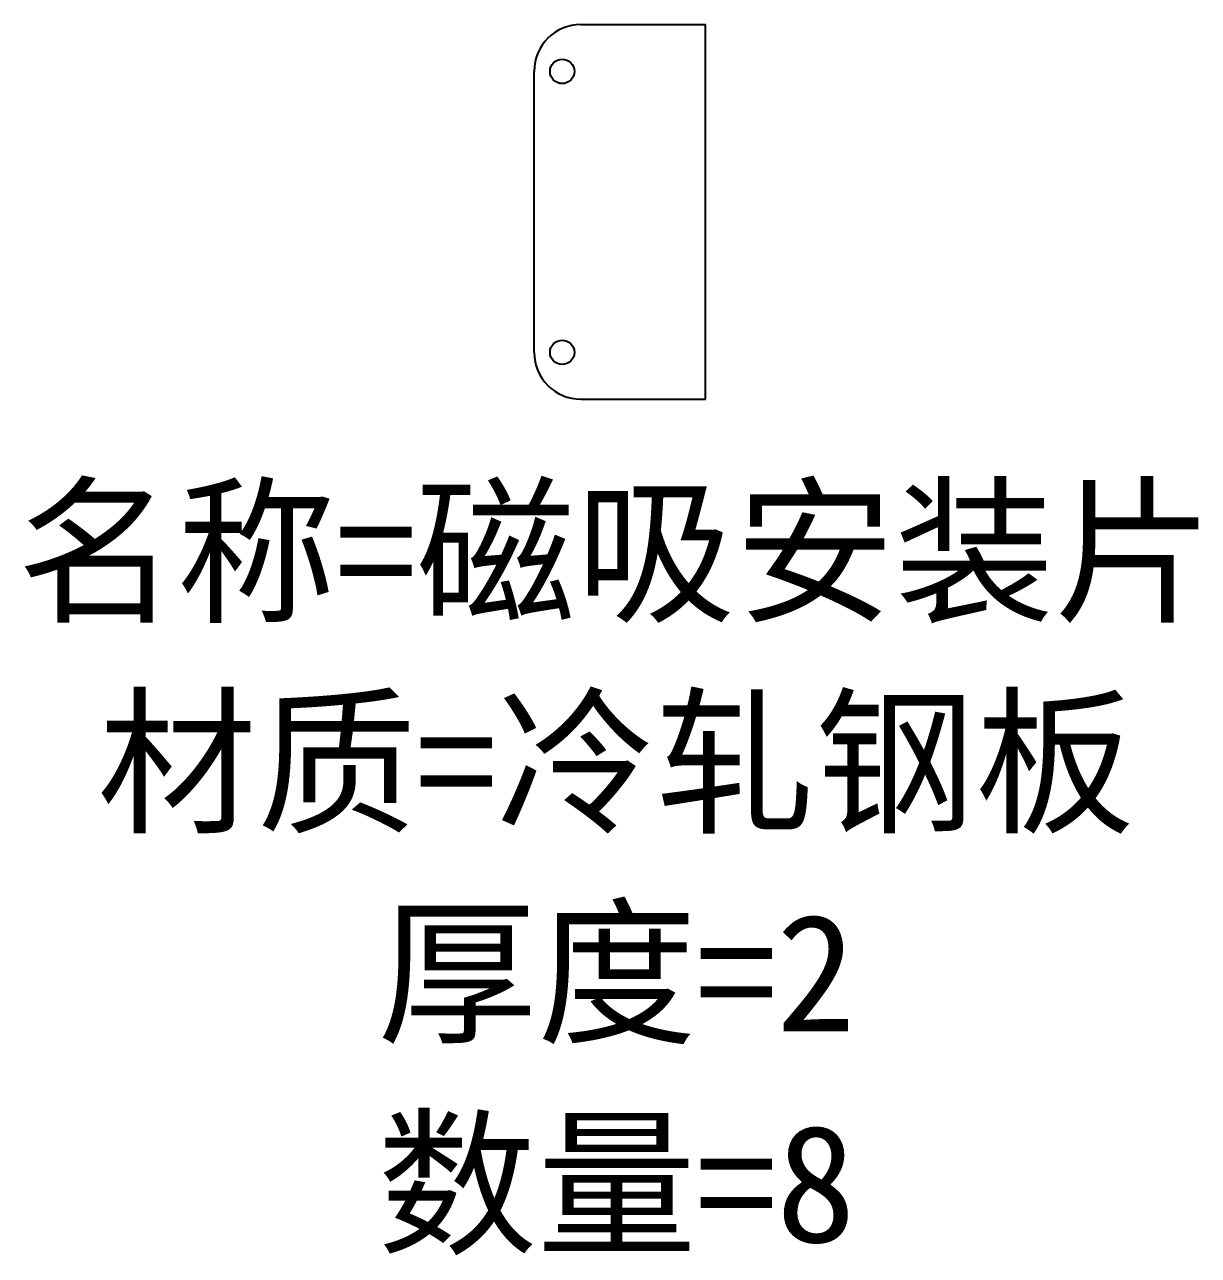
# Model space of a CAD drawing. Header units: millimetres. Extents: x 7876 to 15843, y -9931 to -416.
# Drawn here: x 7997.8 to 8248.6, y -5930.5 to -5667.7 of the extents above; entities that cross this region are included whole.
import ezdxf

# ---------------------------------------------------------------- set-up
doc = ezdxf.new("R2010")
doc.units = ezdxf.units.MM
doc.layers.add('零件信息', color=131, linetype='Continuous')
doc.styles.add('SLDTEXTSTYLE1', font='', dxfattribs={"bigfont": 'bigfont'})
doc.styles.get('SLDTEXTSTYLE1').set_extended_font_data('宋体')

msp = doc.modelspace()

# ---------------------------------------------------------------- linework, layer by layer
at = {"color": 7, "linetype": 'Continuous', "lineweight": 25}
for p, q in [((8116.62, -5667.66), (8143.22, -5667.66)), ((8143.22, -5747.66), (8143.22, -5667.66)), ((8106.62, -5737.66), (8106.62, -5677.66)), ((8116.62, -5747.66), (8143.22, -5747.66))]:
    msp.add_line(p, q, dxfattribs=at)
for centre in [(8112.62, -5677.66), (8112.62, -5737.66)]:
    msp.add_circle(centre, 2.6, dxfattribs=at)
for centre, start, end in [((8116.62, -5677.66), 90, 180), ((8116.62, -5737.66), 180, 270)]:
    msp.add_arc(centre, 10, start, end, dxfattribs=at)

# ---------------------------------------------------------------- texts
at = {"layer": '零件信息', "char_height": 25, "attachment_point": 2, "style": 'SLDTEXTSTYLE1'}
for s, insert in [('名称=磁吸安装片', (8124.01, -5767.67)), ('材质=冷轧钢板', (8124.1, -5812.67)), ('厚度=2', (8124.24, -5857.67)), ('数量=8', (8124.24, -5902.67))]:
    msp.add_mtext(s, dxfattribs=dict(at, insert=insert))

doc.saveas('drawing.dxf')
